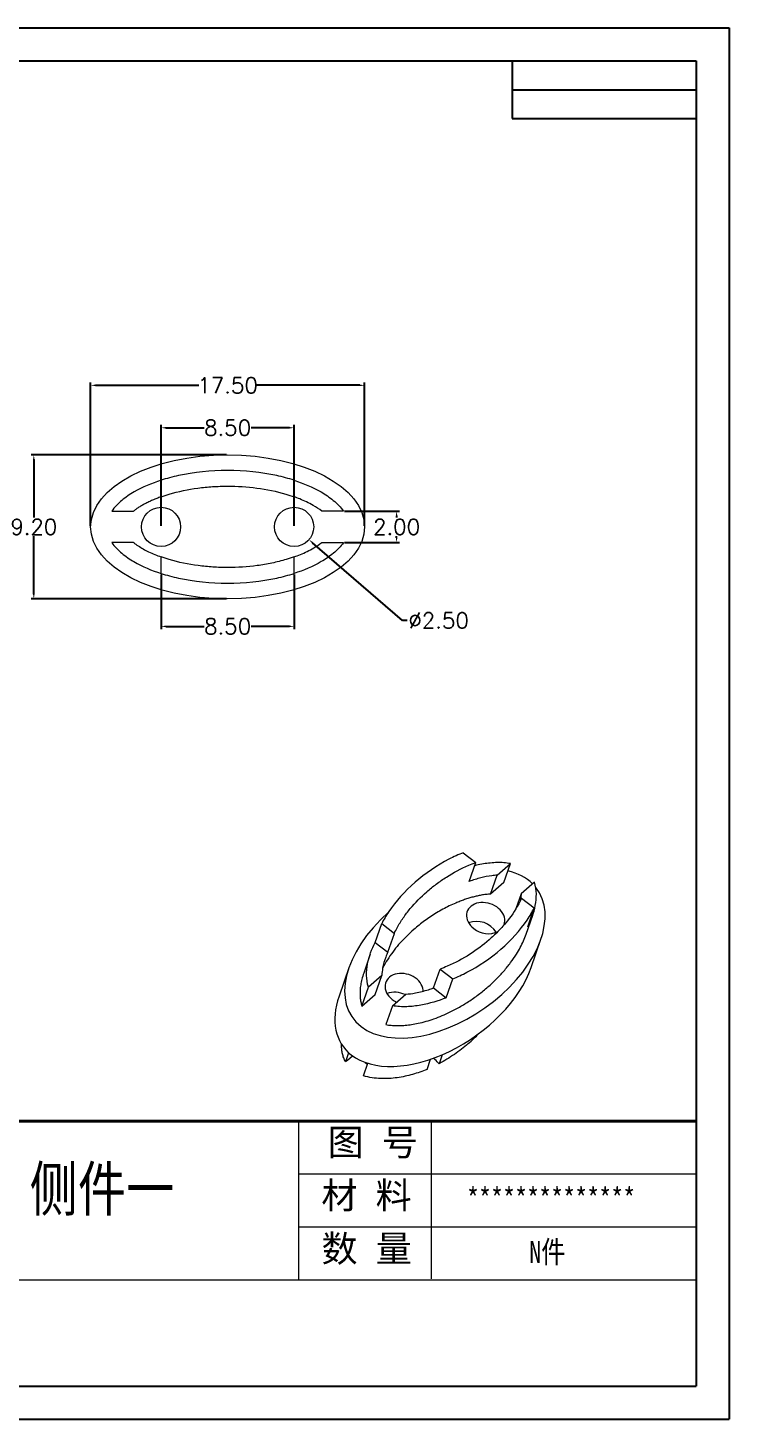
# Model space of a CAD drawing. Header units: inches. Extents: x 2021 to 2602, y 573 to 662.
# Drawn here: x 2256.9 to 2301.8, y 573 to 661.8 of the extents above; entities that cross this region are included whole.
import ezdxf

# ---------------------------------------------------------------- set-up
doc = ezdxf.new("R2010")
doc.units = ezdxf.units.IN
doc.layers.add('文字', color=81, linetype='Continuous')
doc.layers.add('粗实线', color=7, linetype='Continuous', lineweight=30)
doc.layers.add('细实线', color=3, linetype='Continuous', lineweight=9)
doc.styles.get("Standard").update_dxf_attribs({"font": 'txt', "bigfont": 'gbcbig.shx'})
doc.styles.add('宋体', font='', dxfattribs={"width": 0.8, "height": 3.5})
doc.styles.get('宋体').set_extended_font_data('SimSun')
doc.dimstyles.new('1.5', dxfattribs={"dimtxt": 1, "dimasz": 0.3, "dimexe": 0.18, "dimexo": 0.0625, "dimgap": 0.09, "dimtad": 0, "dimtih": 1, "dimtoh": 1, "dimzin": 0, "dimdsep": 46, "dimtxsty": 'Standard', "dimcen": 0, "dimadec": 0, "dimazin": 2, "dimtfac": 1, "dimtofl": 0, "dimtmove": 0, "dimatfit": 3, "dimfxl": 0, "dimtolj": 1, "dimtzin": 0, "dimarcsym": 0})

# ---------------------------------------------------------------- blocks, each defined once
blk = doc.blocks.new('*D202')
at = {"color": 0, "lineweight": -2, "transparency": 16777216}
for p, q in [((2269.647, 634.562), (2257.15, 634.562)), ((2257.33, 634.262), (2257.33, 630.552)), ((2257.33, 625.662), (2257.33, 629.372)), ((2269.647, 625.362), (2257.15, 625.362))]:
    blk.add_line(p, q, dxfattribs=at)
at = {"color": 0, "transparency": 16777216}
for points in [[(2257.28, 634.262), (2257.38, 634.262), (2257.33, 634.562)], [(2257.28, 625.662), (2257.38, 625.662), (2257.33, 625.362)]]:
    blk.add_solid(points, dxfattribs=at)
at = {"layer": 'Defpoints', "color": 0, "transparency": 16777216}
for p in [(2257.33, 634.562), (2269.71, 634.562), (2269.71, 625.362)]:
    blk.add_point(p, dxfattribs=at)
at = {"color": 0, "transparency": 16777216, "insert": (2257.33, 629.962), "char_height": 1, "attachment_point": 5}
blk.add_mtext('\\A1;9.20', dxfattribs=at)
blk = doc.blocks.new('*D203')
at = {"color": 0, "lineweight": -2, "transparency": 16777216}
for p, q in [((2260.96, 630.025), (2260.96, 639.183)), ((2278.46, 630.025), (2278.46, 639.183)), ((2261.26, 639.003), (2267.87, 639.003)), ((2278.16, 639.003), (2271.55, 639.003))]:
    blk.add_line(p, q, dxfattribs=at)
at = {"color": 0, "transparency": 16777216}
for points in [[(2261.26, 639.053), (2261.26, 638.953), (2260.96, 639.003)], [(2278.16, 639.053), (2278.16, 638.953), (2278.46, 639.003)]]:
    blk.add_solid(points, dxfattribs=at)
at = {"layer": 'Defpoints', "color": 0, "transparency": 16777216}
for p in [(2278.46, 639.003), (2260.96, 629.962), (2278.46, 629.962)]:
    blk.add_point(p, dxfattribs=at)
at = {"color": 0, "transparency": 16777216, "insert": (2269.71, 639.003), "char_height": 1, "attachment_point": 5}
blk.add_mtext('\\A1;17.50', dxfattribs=at)
blk = doc.blocks.new('*D204')
at = {"color": 0, "lineweight": -2, "transparency": 16777216}
for p, q in [((2265.46, 630.025), (2265.46, 636.471)), ((2273.96, 630.025), (2273.96, 636.471)), ((2265.76, 636.291), (2268.203, 636.291)), ((2273.66, 636.291), (2271.216, 636.291))]:
    blk.add_line(p, q, dxfattribs=at)
at = {"color": 0, "transparency": 16777216}
for points in [[(2265.76, 636.341), (2265.76, 636.241), (2265.46, 636.291)], [(2273.66, 636.341), (2273.66, 636.241), (2273.96, 636.291)]]:
    blk.add_solid(points, dxfattribs=at)
at = {"layer": 'Defpoints', "color": 0, "transparency": 16777216}
for p in [(2273.96, 636.291), (2265.46, 629.962), (2273.96, 629.962)]:
    blk.add_point(p, dxfattribs=at)
at = {"color": 0, "transparency": 16777216, "insert": (2269.71, 636.291), "char_height": 1, "attachment_point": 5}
blk.add_mtext('\\A1;8.50', dxfattribs=at)
blk = doc.blocks.new('*D205')
at = {"color": 0, "lineweight": -2, "transparency": 16777216}
for p, q in [((2277.175, 630.962), (2280.686, 630.962)), ((2280.506, 630.662), (2280.506, 630.552)), ((2280.506, 629.262), (2280.506, 629.372)), ((2277.175, 628.962), (2280.686, 628.962))]:
    blk.add_line(p, q, dxfattribs=at)
at = {"color": 0, "transparency": 16777216}
for points in [[(2280.456, 630.662), (2280.556, 630.662), (2280.506, 630.962)], [(2280.456, 629.262), (2280.556, 629.262), (2280.506, 628.962)]]:
    blk.add_solid(points, dxfattribs=at)
at = {"layer": 'Defpoints', "color": 0, "transparency": 16777216}
for p in [(2277.113, 630.962), (2280.506, 630.962), (2277.113, 628.962)]:
    blk.add_point(p, dxfattribs=at)
at = {"color": 0, "transparency": 16777216, "insert": (2280.506, 629.962), "char_height": 1, "attachment_point": 5}
blk.add_mtext('\\A1;2.00', dxfattribs=at)
blk = doc.blocks.new('*D206')
at = {"color": 0, "lineweight": -2, "transparency": 16777216}
for p, q in [((2280.884, 623.98), (2275.133, 628.949)), ((2281.184, 623.98), (2280.884, 623.98))]:
    blk.add_line(p, q, dxfattribs=at)
at = {"color": 0, "transparency": 16777216}
blk.add_solid([(2275.165, 628.987), (2275.1, 628.911), (2274.906, 629.145)], dxfattribs=at)
at = {"layer": 'Defpoints', "color": 0, "transparency": 16777216}
for p in [(2273.014, 630.779), (2274.906, 629.145)]:
    blk.add_point(p, dxfattribs=at)
at = {"color": 0, "transparency": 16777216, "insert": (2283.19, 623.98), "char_height": 1, "attachment_point": 5}
blk.add_mtext('\\A1;∅2.50', dxfattribs=at)
blk = doc.blocks.new('*D207')
at = {"color": 0, "lineweight": -2, "transparency": 16777216}
for p, q in [((2265.46, 626.925), (2265.46, 623.424)), ((2273.96, 626.925), (2273.96, 623.424)), ((2265.76, 623.604), (2268.203, 623.604)), ((2273.66, 623.604), (2271.216, 623.604))]:
    blk.add_line(p, q, dxfattribs=at)
at = {"color": 0, "transparency": 16777216}
for points in [[(2265.76, 623.654), (2265.76, 623.554), (2265.46, 623.604)], [(2273.66, 623.654), (2273.66, 623.554), (2273.96, 623.604)]]:
    blk.add_solid(points, dxfattribs=at)
at = {"layer": 'Defpoints', "color": 0, "transparency": 16777216}
for p in [(2265.46, 626.987), (2273.96, 626.987), (2273.96, 623.604)]:
    blk.add_point(p, dxfattribs=at)
at = {"color": 0, "transparency": 16777216, "insert": (2269.71, 623.604), "char_height": 1, "attachment_point": 5}
blk.add_mtext('\\A1;8.50', dxfattribs=at)

msp = doc.modelspace()

# ---------------------------------------------------------------- linework, layer by layer
for p, q in [((2176.044, 661.842), (2301.754, 661.842)), ((2301.754, 661.842), (2301.754, 572.957)), ((2179.297, 659.726), (2299.637, 659.726)), ((2287.88, 659.726), (2287.88, 656.052)), ((2299.637, 659.726), (2299.637, 575.073)), ((2287.88, 657.889), (2299.637, 657.889)), ((2287.88, 656.052), (2299.637, 656.052)), ((2179.297, 575.073), (2299.637, 575.073)), ((2176.044, 572.957), (2301.754, 572.957))]:
    msp.add_line(p, q)
at = {"color": 7, "linetype": 'Continuous', "lineweight": 15}
for p, q in [((2265.46, 631.881), (2265.46, 632.937)), ((2273.96, 631.881), (2273.96, 632.937)), ((2262.306, 630.962), (2263.694, 630.962)), ((2277.113, 630.962), (2275.725, 630.962)), ((2263.695, 628.962), (2262.306, 628.962)), ((2275.725, 628.962), (2277.113, 628.962)), ((2265.46, 626.987), (2265.46, 628.043)), ((2273.96, 626.987), (2273.96, 628.043)), ((2284.764, 609.147), (2285.568, 608.52)), ((2285.151, 607.314), (2285.568, 608.52)), ((2286.933, 607.709), (2287.783, 608.449)), ((2287.366, 607.243), (2287.783, 608.449)), ((2286.515, 606.503), (2286.933, 607.709)), ((2287.366, 607.243), (2286.515, 606.503)), ((2289.308, 607.262), (2288.458, 606.522)), ((2288.458, 606.522), (2288.128, 605.569)), ((2288.495, 606.243), (2289.299, 605.616)), ((2288.882, 604.41), (2289.299, 605.616)), ((2279.139, 603.41), (2279.557, 604.616)), ((2279.557, 604.616), (2280.362, 603.99)), ((2288.784, 603.948), (2289.201, 605.155)), ((2279.944, 602.784), (2280.362, 603.99)), ((2289.101, 601.808), (2289.727, 603.618)), ((2278.82, 602.665), (2278.403, 601.459)), ((2279.139, 603.41), (2279.944, 602.784)), ((2277.459, 601.789), (2276.833, 599.98)), ((2279.564, 601.297), (2278.713, 600.558)), ((2279.146, 600.091), (2279.564, 601.298)), ((2282.87, 600.506), (2283.288, 601.712)), ((2283.288, 601.712), (2284.093, 601.086)), ((2283.675, 599.88), (2284.093, 601.086)), ((2278.296, 599.351), (2278.713, 600.558)), ((2278.296, 599.351), (2279.146, 600.091)), ((2280.238, 599.371), (2281.088, 600.111)), ((2282.87, 600.506), (2283.675, 599.88)), ((2280.238, 599.371), (2279.821, 598.164)), ((2277.441, 596.37), (2277.241, 595.79)), ((2277.362, 595.885), (2277.69, 596.172)), ((2278.384, 594.9), (2278.659, 595.695)), ((2282.449, 595.303), (2282.673, 595.951)), ((2283.18, 595.703), (2283.224, 595.668)), ((2283.421, 596.24), (2283.224, 595.668))]:
    msp.add_line(p, q, dxfattribs=at)
at = {"color": 7, "linetype": 'Continuous', "lineweight": 15, "flags": 128}
for points in [[(2287.378, 604.56), (2287.405, 604.659), (2287.418, 604.778), (2287.414, 604.9), (2287.391, 605.023), (2287.349, 605.145), (2287.29, 605.264), (2287.215, 605.379), (2287.124, 605.487), (2287.019, 605.588), (2286.902, 605.679), (2286.774, 605.76), (2286.637, 605.828), (2286.494, 605.884), (2286.346, 605.925), (2286.196, 605.953), (2286.045, 605.965), (2285.898, 605.962), (2285.754, 605.944), (2285.617, 605.911), (2285.49, 605.864), (2285.372, 605.804), (2285.268, 605.731), (2285.177, 605.646), (2285.102, 605.551), (2285.043, 605.447), (2285.002, 605.336), (2284.979, 605.219), (2284.975, 605.098), (2284.989, 604.976), (2285.021, 604.853), (2285.071, 604.733), (2285.138, 604.615), (2285.222, 604.503), (2285.32, 604.399), (2285.431, 604.302), (2285.431, 604.302)], [(2282.212, 600.3), (2282.207, 600.37), (2282.184, 600.492), (2282.142, 600.614), (2282.084, 600.734), (2282.008, 600.848), (2281.918, 600.957), (2281.813, 601.058), (2281.695, 601.149), (2281.567, 601.23), (2281.431, 601.298), (2281.287, 601.354), (2281.139, 601.395), (2280.989, 601.422), (2280.839, 601.435), (2280.691, 601.432), (2280.547, 601.414), (2280.411, 601.381), (2280.283, 601.334), (2280.166, 601.274), (2280.061, 601.2), (2279.97, 601.116), (2279.895, 601.021), (2279.836, 600.917), (2279.795, 600.805), (2279.772, 600.689), (2279.768, 600.568), (2279.782, 600.446), (2279.814, 600.323), (2279.864, 600.202), (2279.932, 600.085), (2280.015, 599.973), (2280.113, 599.868), (2280.224, 599.772), (2280.224, 599.772)], [(2278.487, 595.753), (2278.521, 595.726), (2278.638, 595.632)]]:
    msp.add_lwpolyline(points, dxfattribs=at)
at = {"color": 7, "linetype": 'Continuous', "lineweight": 15}
for centre in [(2265.46, 629.962), (2273.96, 629.962)]:
    msp.add_circle(centre, 1.25, dxfattribs=at)
for centre, radius, start, end in [((2285.608, 603.267), 1.492, 32.08096, 109.74021), ((2286.358, 605.438), 1.466, 230.77982, 295.63681), ((2280.396, 598.76), 1.469, 63.63283, 109.85801), ((2281.175, 600.999), 1.552, 232.23767, 244.31835), ((2267.35, 580.888), 21.681, 43.10415, 44.27215)]:
    msp.add_arc(centre, radius, start, end, dxfattribs=at)
msp.add_ellipse((2269.71, 629.962), major_axis=(8.75, 0), ratio=0.525714, dxfattribs=at)
for centre, start_param, end_param in [((2283.593, 602.704), 0.11645, 0.499492), ((2283.593, 602.704), 3.329644, 6.327761), ((2283.593, 602.704), 1.777422, 3.329644), ((2282.967, 600.894), 3.329644, 5.600535), ((2282.967, 600.894), 2.458935, 3.329644)]:
    msp.add_ellipse(centre, major_axis=(5.921, 4.071), ratio=0.600118, start_param=start_param, end_param=end_param, dxfattribs=at)
for points, knots in [([(2265.46, 632.937), (2264.858, 632.744), (2264.278, 632.505), (2263.462, 632.031), (2263.198, 631.852), (2262.711, 631.448), (2262.485, 631.221), (2262.306, 630.962)], [0, 0, 0, 0, 0.5, 0.5, 0.75, 0.75, 1, 1, 1, 1]), ([(2273.96, 632.937), (2273.606, 633.05), (2272.286, 633.404), (2269.71, 633.675), (2267.133, 633.404), (2265.813, 633.05), (2265.46, 632.937)], [1.023277, 1.023277, 1.023277, 1.023277, 1.178097, 1.570796, 1.963495, 2.118316, 2.118316, 2.118316, 2.118316]), ([(2273.96, 632.937), (2274.561, 632.744), (2275.142, 632.505), (2275.957, 632.031), (2276.221, 631.852), (2276.708, 631.448), (2276.934, 631.221), (2277.113, 630.962)], [0, 0, 0, 0, 0.5, 0.5, 0.75, 0.75, 1, 1, 1, 1]), ([(2265.46, 631.881), (2265.629, 631.942), (2265.8, 631.997), (2266.576, 632.229), (2267.191, 632.354), (2268.125, 632.479), (2268.438, 632.51), (2269.069, 632.551), (2269.386, 632.562), (2270.332, 632.562), (2270.958, 632.522), (2272.2, 632.359), (2272.819, 632.234), (2273.607, 632.001), (2273.784, 631.944), (2273.96, 631.881)], [0.606591, 0.606591, 0.606591, 0.606591, 0.6243179, 0.6243179, 0.6868179, 0.6868179, 0.7180679, 0.7180679, 0.7493179, 0.7493179, 0.8118179, 0.8118179, 0.8743179, 0.8743179, 0.8927269, 0.8927269, 0.8927269, 0.8927269]), ([(2265.46, 631.881), (2265.367, 631.847), (2265.186, 631.78), (2264.922, 631.671), (2264.671, 631.556), (2264.434, 631.436), (2264.209, 631.31), (2264.012, 631.188), (2263.841, 631.073), (2263.743, 630.999), (2263.694, 630.962)], [0, 0, 0, 0, 0.147746, 0.290477, 0.428367, 0.561612, 0.690427, 0.815051, 0.909242, 1, 1, 1, 1]), ([(2275.725, 630.962), (2275.551, 631.097), (2275.365, 631.219), (2274.9, 631.488), (2274.615, 631.623), (2274.203, 631.791), (2274.082, 631.838), (2273.96, 631.881)], [0.54083837, 0.54083837, 0.54083837, 0.54083837, 0.5625, 0.5625, 0.59375, 0.59375, 0.60658885, 0.60658885, 0.60658885, 0.60658885]), ([(2262.306, 628.962), (2262.486, 628.701), (2262.711, 628.477), (2263.198, 628.072), (2263.457, 627.896), (2264.269, 627.423), (2264.858, 627.18), (2265.46, 626.987)], [0, 0, 0, 0, 0.25, 0.25, 0.5, 0.5, 1, 1, 1, 1]), ([(2263.695, 628.962), (2263.742, 628.926), (2263.84, 628.852), (2264.154, 628.64), (2264.685, 628.342), (2265.192, 628.146), (2265.46, 628.043)], [0, 0, 0, 0, 0.089831, 0.18321, 0.570248, 1, 1, 1, 1]), ([(2277.113, 628.962), (2276.933, 628.701), (2276.709, 628.477), (2276.221, 628.072), (2275.962, 627.896), (2275.15, 627.423), (2274.562, 627.18), (2273.96, 626.987)], [0, 0, 0, 0, 0.25, 0.25, 0.5, 0.5, 1, 1, 1, 1]), ([(2273.96, 628.043), (2274.093, 628.091), (2274.226, 628.142), (2274.649, 628.316), (2274.935, 628.453), (2275.389, 628.721), (2275.562, 628.835), (2275.725, 628.962)], [0.3922217, 0.3922217, 0.3922217, 0.3922217, 0.40625, 0.40625, 0.4375, 0.4375, 0.45780474, 0.45780474, 0.45780474, 0.45780474]), ([(2273.96, 628.043), (2273.795, 627.984), (2273.629, 627.93), (2273.157, 627.789), (2272.848, 627.711), (2272.229, 627.582), (2271.919, 627.529), (2270.983, 627.404), (2270.355, 627.363), (2269.407, 627.362), (2269.088, 627.372), (2268.456, 627.413), (2268.142, 627.444), (2267.205, 627.568), (2266.588, 627.693), (2265.807, 627.925), (2265.632, 627.981), (2265.46, 628.043)], [0.107007, 0.107007, 0.107007, 0.107007, 0.1242269, 0.1242269, 0.1554769, 0.1554769, 0.1867269, 0.1867269, 0.2492269, 0.2492269, 0.2804769, 0.2804769, 0.3117269, 0.3117269, 0.3742269, 0.3742269, 0.3922199, 0.3922199, 0.3922199, 0.3922199]), ([(2265.46, 626.987), (2265.813, 626.874), (2267.133, 626.52), (2269.71, 626.249), (2272.286, 626.52), (2273.606, 626.874), (2273.96, 626.987)], [4.164869, 4.164869, 4.164869, 4.164869, 4.31969, 4.712389, 5.105088, 5.259909, 5.259909, 5.259909, 5.259909]), ([(2284.764, 609.147), (2284.461, 609.025), (2283.382, 608.532), (2281.597, 607.32), (2280.225, 605.786), (2279.687, 604.872), (2279.557, 604.616)], [4.164869, 4.164869, 4.164869, 4.164869, 4.31969, 4.712389, 5.105088, 5.259909, 5.259909, 5.259909, 5.259909]), ([(2280.362, 603.99), (2280.417, 604.112), (2280.478, 604.233), (2280.659, 604.569), (2280.79, 604.779), (2281.07, 605.186), (2281.22, 605.383), (2281.698, 605.955), (2282.051, 606.315), (2282.631, 606.821), (2282.834, 606.984), (2283.253, 607.297), (2283.469, 607.446), (2284.137, 607.872), (2284.61, 608.127), (2285.266, 608.405), (2285.416, 608.465), (2285.568, 608.52)], [0.107007, 0.107007, 0.107007, 0.107007, 0.1242269, 0.1242269, 0.1554769, 0.1554769, 0.1867269, 0.1867269, 0.2492269, 0.2492269, 0.2804769, 0.2804769, 0.3117269, 0.3117269, 0.3742269, 0.3742269, 0.3922199, 0.3922199, 0.3922199, 0.3922199]), ([(2287.783, 608.449), (2287.643, 608.47), (2287.359, 608.513), (2286.926, 608.518), (2286.488, 608.493), (2286.048, 608.433), (2285.717, 608.371), (2285.536, 608.323), (2285.496, 608.312)], [0, 0, 0, 0, 0.177385, 0.358005, 0.551049, 0.745565, 0.943632, 1, 1, 1, 1]), ([(2286.933, 607.709), (2286.876, 607.705), (2286.76, 607.697), (2286.406, 607.656), (2285.854, 607.549), (2285.393, 607.395), (2285.151, 607.314)], [0, 0, 0, 0, 0.089831, 0.18321, 0.570248, 1, 1, 1, 1]), ([(2288.882, 604.41), (2289.103, 604.845), (2289.277, 605.296), (2289.415, 606.012), (2289.44, 606.259), (2289.43, 606.758), (2289.396, 607.013), (2289.308, 607.262)], [0, 0, 0, 0, 0.5, 0.5, 0.75, 0.75, 1, 1, 1, 1]), ([(2286.515, 606.503), (2286.417, 606.495), (2286.214, 606.479), (2285.928, 606.435), (2285.65, 606.38), (2285.384, 606.315), (2285.114, 606.237), (2284.84, 606.148), (2284.562, 606.045), (2284.235, 605.912), (2283.864, 605.743), (2283.455, 605.533), (2283.054, 605.302), (2282.667, 605.056), (2282.296, 604.797), (2281.941, 604.526), (2281.556, 604.204), (2281.149, 603.827), (2280.73, 603.387), (2280.344, 602.924), (2279.999, 602.441), (2279.759, 602.047), (2279.642, 601.813), (2279.61, 601.749)], [0, 0, 0, 0, 0.029947, 0.061798, 0.089599, 0.118416, 0.148304, 0.179314, 0.211493, 0.24488, 0.295258, 0.346828, 0.399696, 0.452588, 0.504571, 0.556759, 0.609225, 0.682304, 0.754807, 0.828723, 0.902293, 0.973352, 1, 1, 1, 1]), ([(2288.495, 606.242), (2288.437, 606.116), (2288.375, 605.992), (2288.075, 605.441), (2287.794, 605.04), (2287.317, 604.468), (2287.149, 604.282), (2286.794, 603.921), (2286.608, 603.746), (2286.029, 603.242), (2285.615, 602.932), (2284.729, 602.367), (2284.256, 602.111), (2283.595, 601.829), (2283.443, 601.769), (2283.288, 601.712)], [0.606591, 0.606591, 0.606591, 0.606591, 0.6243179, 0.6243179, 0.6868179, 0.6868179, 0.7180679, 0.7180679, 0.7493179, 0.7493179, 0.8118179, 0.8118179, 0.8743179, 0.8743179, 0.8927269, 0.8927269, 0.8927269, 0.8927269]), ([(2288.458, 606.522), (2288.453, 606.426), (2288.445, 606.272), (2288.42, 606.122), (2288.41, 606.066)], [0, 0, 0, 0, 0.626746, 1, 1, 1, 1]), ([(2284.093, 601.086), (2284.396, 601.207), (2285.474, 601.7), (2287.259, 602.913), (2288.631, 604.447), (2289.169, 605.36), (2289.299, 605.616)], [1.023277, 1.023277, 1.023277, 1.023277, 1.178097, 1.570796, 1.963495, 2.118316, 2.118316, 2.118316, 2.118316]), ([(2279.821, 598.164), (2279.878, 598.155), (2280.044, 598.126), (2280.331, 598.101), (2280.688, 598.096), (2281.072, 598.118), (2281.479, 598.168), (2281.923, 598.25), (2282.401, 598.372), (2282.907, 598.535), (2283.421, 598.735), (2283.937, 598.969), (2284.505, 599.265), (2285.113, 599.633), (2285.746, 600.077), (2286.336, 600.554), (2286.875, 601.057), (2287.36, 601.576), (2287.792, 602.111), (2288.139, 602.619), (2288.412, 603.089), (2288.616, 603.516), (2288.739, 603.801), (2288.783, 603.947), (2288.784, 603.949)], [0, 0, 0, 0, 0.0130827, 0.0379318, 0.0653618, 0.095313, 0.1277102, 0.1624752, 0.2041056, 0.2483518, 0.2949224, 0.3435089, 0.3937954, 0.4616663, 0.5311187, 0.6013605, 0.6684215, 0.7347962, 0.799795, 0.8627422, 0.9103471, 0.9559912, 0.9993827, 1, 1, 1, 1]), ([(2278.713, 600.558), (2278.625, 600.809), (2278.591, 601.061), (2278.581, 601.561), (2278.606, 601.804), (2278.742, 602.517), (2278.918, 602.975), (2279.139, 603.41)], [0, 0, 0, 0, 0.25, 0.25, 0.5, 0.5, 1, 1, 1, 1]), ([(2279.944, 602.784), (2279.899, 602.684), (2279.856, 602.583), (2279.73, 602.254), (2279.66, 602.02), (2279.586, 601.62), (2279.567, 601.46), (2279.564, 601.297)], [0.3922217, 0.3922217, 0.3922217, 0.3922217, 0.40625, 0.40625, 0.4375, 0.4375, 0.45780474, 0.45780474, 0.45780474, 0.45780474]), ([(2278.403, 601.458), (2278.36, 601.326), (2278.281, 601.079), (2278.208, 600.714), (2278.17, 600.377), (2278.165, 600.061), (2278.191, 599.767), (2278.236, 599.533), (2278.281, 599.398), (2278.296, 599.351)], [0, 0, 0, 0, 0.19853, 0.370021, 0.529833, 0.677578, 0.812887, 0.935465, 1, 1, 1, 1]), ([(2281.088, 600.111), (2281.298, 600.123), (2281.504, 600.15), (2281.995, 600.238), (2282.272, 600.31), (2282.653, 600.43), (2282.762, 600.467), (2282.87, 600.506)], [0.54083837, 0.54083837, 0.54083837, 0.54083837, 0.5625, 0.5625, 0.59375, 0.59375, 0.60658885, 0.60658885, 0.60658885, 0.60658885]), ([(2283.675, 599.88), (2283.159, 599.673), (2282.622, 599.506), (2281.761, 599.353), (2281.463, 599.318), (2280.856, 599.299), (2280.545, 599.312), (2280.238, 599.371)], [0, 0, 0, 0, 0.5, 0.5, 0.75, 0.75, 1, 1, 1, 1]), ([(2285.085, 596.948), (2285.203, 597.054), (2285.439, 597.264), (2285.658, 597.49), (2285.768, 597.602)], [0, 0, 0, 0, 0.502112, 1, 1, 1, 1]), ([(2277.241, 595.79), (2277.2, 595.873), (2277.116, 596.041), (2277.044, 596.302), (2277.003, 596.565), (2276.989, 596.77), (2276.995, 596.884), (2276.996, 596.91)], [0, 0, 0, 0, 0.222711, 0.44956, 0.687482, 0.927257, 1, 1, 1, 1]), ([(2285.085, 596.948), (2284.802, 596.702), (2284.506, 596.472), (2283.885, 596.045), (2283.561, 595.847), (2283.224, 595.668)], [0, 0, 0, 0, 0.5, 0.5, 1, 1, 1, 1]), ([(2282.449, 595.303), (2282.152, 595.181), (2281.847, 595.073), (2281.214, 594.892), (2280.883, 594.818), (2280.202, 594.723), (2279.853, 594.701), (2279.308, 594.721), (2279.123, 594.737), (2278.754, 594.796), (2278.565, 594.839), (2278.384, 594.9)], [0, 0, 0, 0, 0.25, 0.25, 0.5, 0.5, 0.75, 0.75, 0.875, 0.875, 1, 1, 1, 1])]:
    msp.add_open_spline(points, degree=3, knots=knots, dxfattribs=at)
msp.add_open_spline([(2277.362, 595.885), (2277.322, 595.853), (2277.281, 595.821), (2277.241, 595.79)], degree=3, dxfattribs=at)
at = {"layer": '粗实线', "color": 7, "lineweight": 40}
msp.add_line((2299.637, 592.004), (2248.846, 592.004), dxfattribs=at)
at = {"layer": '细实线', "color": 7}
for p, q in [((2274.241, 592.004), (2274.241, 581.845)), ((2282.707, 592.004), (2282.707, 581.917)), ((2299.637, 588.617), (2274.241, 588.617)), ((2299.637, 585.231), (2274.241, 585.231)), ((2299.637, 581.845), (2223.45, 581.845))]:
    msp.add_line(p, q, dxfattribs=at)

# ---------------------------------------------------------------- texts
at = {"layer": '文字', "color": 0, "attachment_point": 1, "style": '宋体'}
for s, insert, char_height, width in [('侧件一', (2257.065, 589.08), 2.8218, 36.07512), ('{\\H1.111x;**************}', (2285.002, 587.733), 1.26979, 14.6802), ('{\\H1.111x;N件}', (2288.98, 584.347), 1.26979, 14.6802)]:
    msp.add_mtext(s, dxfattribs=dict(at, insert=insert, char_height=char_height, width=width))
at = {"layer": '细实线', "color": 7, "char_height": 1.69305, "attachment_point": 1}
for s, insert, width in [('{\\fSimSun|b0|i0|c134|p54;图 号}', (2276.103, 591.49), 8.46526), ('{\\fSimSun|b0|i0|c134|p54;材 料   }', (2275.702, 588.103), 8.46526), ('{\\fSimSun|b0|i0|c134|p54;数 量}', (2275.71, 584.701), 7.64943)]:
    msp.add_mtext(s, dxfattribs=dict(at, insert=insert, width=width))

# ---------------------------------------------------------------- dimensions: what is measured, and where the dimension line sits
for base, p1, p2, picture, middle in [((2278.46, 639.003), (2260.96, 629.962), (2278.46, 629.962), '*D203', (2269.71, 639.003)), ((2273.96, 636.291), (2265.46, 629.962), (2273.96, 629.962), '*D204', (2269.71, 636.291)), ((2273.96, 623.604), (2265.46, 626.987), (2273.96, 626.987), '*D207', (2269.71, 623.604))]:
    dim = msp.add_linear_dim(base=base, p1=p1, p2=p2, dimstyle='1.5')
    dim.commit()
    dim.dimension.update_dxf_attribs({"geometry": picture, "text_midpoint": middle})
for base, p1, p2, picture, middle in [((2257.33, 634.562), (2269.71, 625.362), (2269.71, 634.562), '*D202', (2257.33, 629.962)), ((2280.506, 630.962), (2277.113, 628.962), (2277.113, 630.962), '*D205', (2280.506, 629.962))]:
    dim = msp.add_linear_dim(base=base, p1=p1, p2=p2, angle=90, dimstyle='1.5')
    dim.commit()
    dim.dimension.update_dxf_attribs({"geometry": picture, "text_midpoint": middle})
dim = msp.add_diameter_dim_2p(p1=(2273.014, 630.779), p2=(2274.906, 629.145), dimstyle='1.5')
dim.commit()
dim.dimension.update_dxf_attribs({"geometry": '*D206', "text_midpoint": (2283.19, 623.98), "dimtype": 163})

doc.saveas('drawing.dxf')
